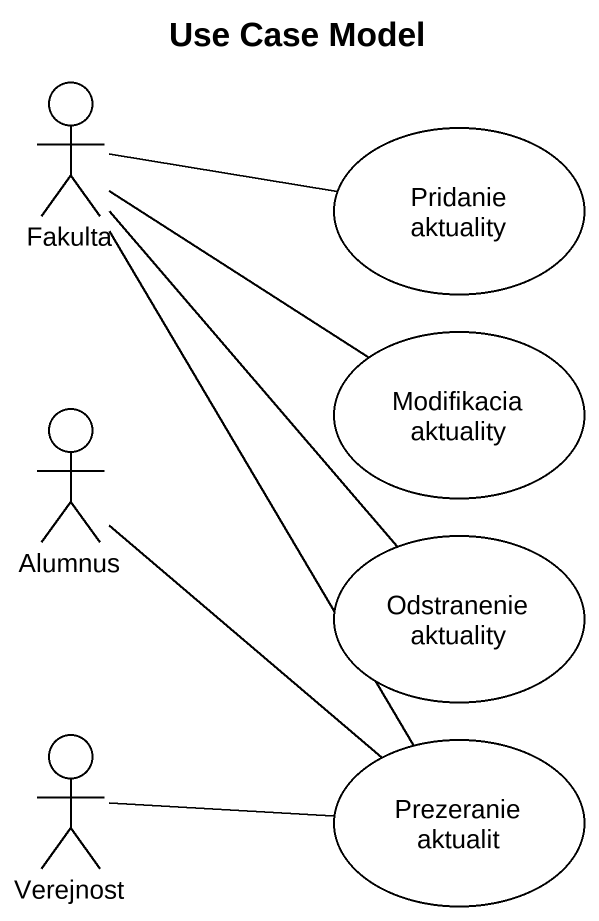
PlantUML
@startuml
title Use Case Model
actor Fakulta
usecase "Pridanie aktuality" as Pridanie_aktuality
actor Alumnus
usecase "Modifikacia aktuality" as Modifikacia_aktuality
usecase "Odstranenie aktuality" as Odstranenie_aktuality
actor Verejnost
usecase "Prezeranie aktualit" as Prezeranie_aktualit
Fakulta -right- Pridanie_aktuality
Fakulta -right- Modifikacia_aktuality
Fakulta -- Odstranenie_aktuality
Fakulta -- Prezeranie_aktualit
Alumnus -- Prezeranie_aktualit
Verejnost -right- Prezeranie_aktualit
@enduml
